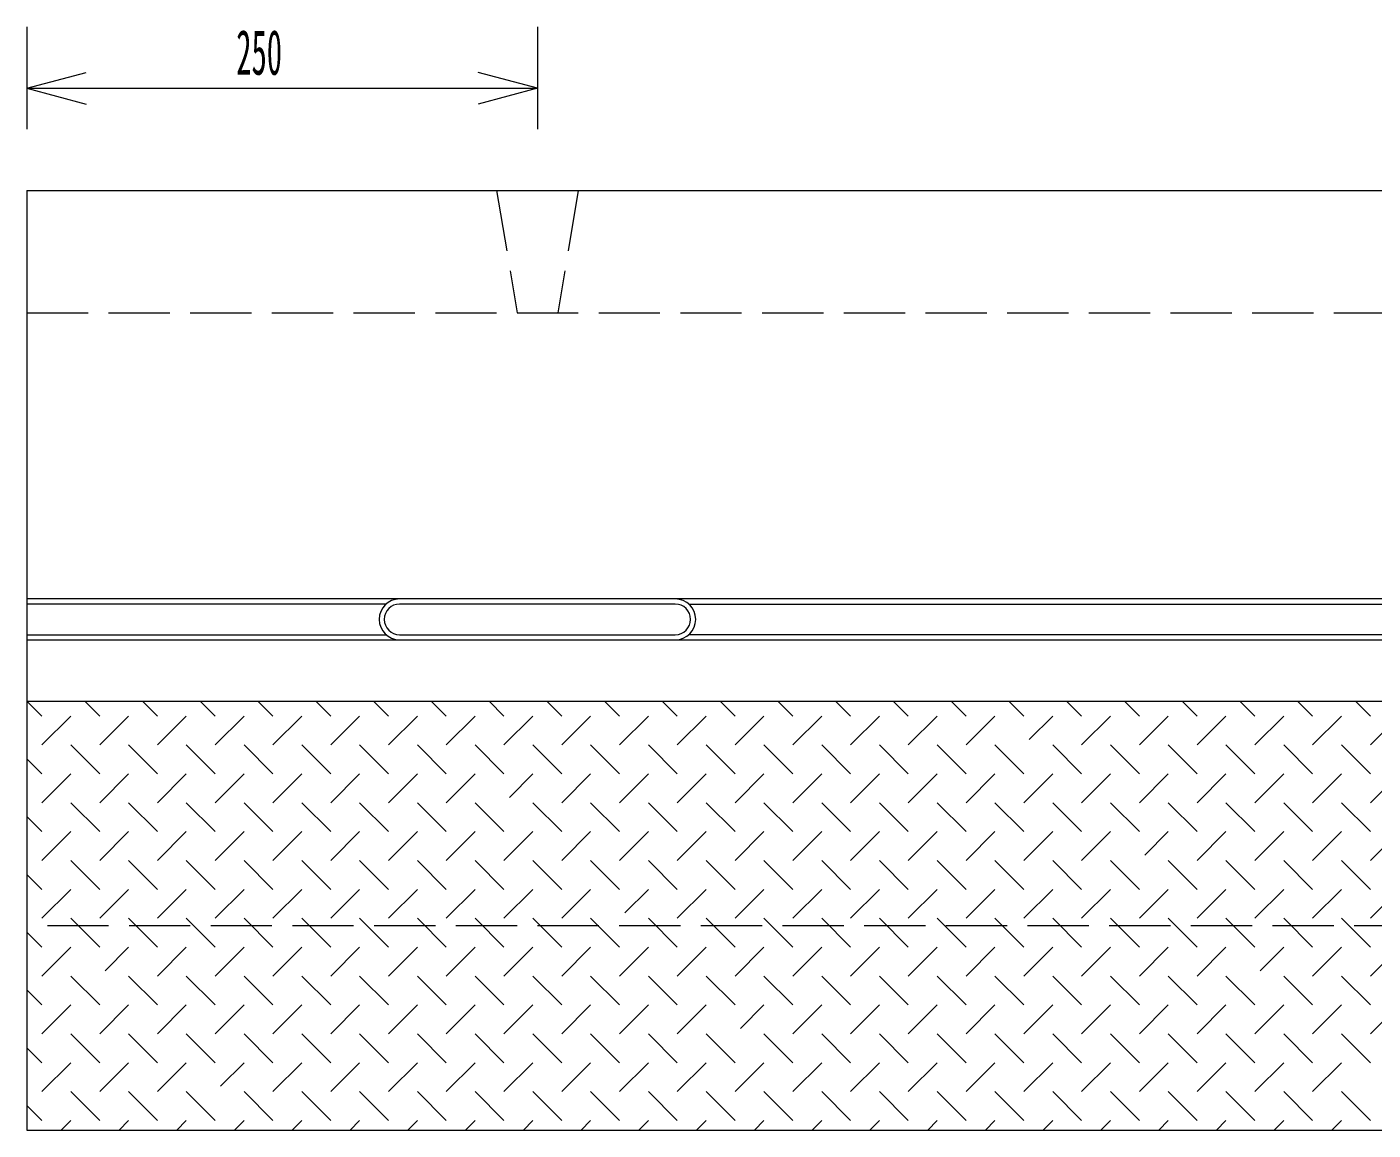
# Model space of a CAD drawing. Units: millimetres, scale not verified. Extents: x -25 to 3930, y 10 to 2860.
# Drawn here: x 1605 to 2264, y 1110 to 1650 of the extents above; entities that cross this region are included whole.
import ezdxf
from ezdxf.enums import TextEntityAlignment as Align

# ---------------------------------------------------------------- set-up
doc = ezdxf.new("R2010")
doc.units = ezdxf.units.MM
doc.header["$LTSCALE"] = 5
doc.linetypes.add('USER2', pattern=[8, 6, -2])
doc.layers.add('1', color=7, linetype='Continuous', lineweight=18)
doc.styles.add('ＭＳ ゴシック', font='')
doc.styles.get('ＭＳ ゴシック').set_extended_font_data('MS Gothic')

msp = doc.modelspace()

# ---------------------------------------------------------------- linework, layer by layer
at = {"layer": '1'}
for p, q in [((1605, 1650), (1605, 1600)), ((1855, 1650), (1855, 1600)), ((1605, 1620), (1633.978, 1627.765)), ((1855, 1620), (1826.022, 1627.765)), ((1605, 1620), (1855, 1620)), ((1605, 1620), (1633.978, 1612.235)), ((1855, 1620), (1826.022, 1612.235)), ((1605, 1570), (3605, 1570)), ((1605, 1570), (1605, 1110)), ((2342.5, 1370), (1605, 1370)), ((1780.886, 1367.5), (1605, 1367.5)), ((1922.5, 1370), (1787.5, 1370)), ((1922.5, 1367.5), (1787.5, 1367.5)), ((1929.114, 1367.5), (2280.886, 1367.5)), ((1605, 1352.5), (1780.886, 1352.5)), ((1787.5, 1352.5), (1922.5, 1352.5)), ((2280.886, 1352.5), (1929.114, 1352.5)), ((1605, 1350), (2342.5, 1350)), ((1787.5, 1350), (1922.5, 1350)), ((1605, 1320), (2605, 1320)), ((1605, 1320), (1612.345, 1312.655)), ((1640.629, 1312.655), (1633.284, 1320)), ((1661.569, 1320), (1668.913, 1312.655)), ((1689.853, 1320), (1697.197, 1312.655)), ((1718.137, 1320), (1725.482, 1312.655)), ((1753.766, 1312.655), (1746.421, 1320)), ((1774.706, 1320), (1782.05, 1312.655)), ((1802.99, 1320), (1810.334, 1312.655)), ((1831.274, 1320), (1838.619, 1312.655)), ((1859.558, 1320), (1866.903, 1312.655)), ((1887.843, 1320), (1895.187, 1312.655)), ((1916.127, 1320), (1923.472, 1312.655)), ((1944.411, 1320), (1951.756, 1312.655)), ((1980.04, 1312.655), (1972.696, 1320)), ((2000.98, 1320), (2008.324, 1312.655)), ((2029.264, 1320), (2036.609, 1312.655)), ((2057.548, 1320), (2064.893, 1312.655)), ((2085.833, 1320), (2093.177, 1312.655)), ((2114.117, 1320), (2121.461, 1312.655)), ((2142.401, 1320), (2149.746, 1312.655)), ((2170.685, 1320), (2178.03, 1312.655)), ((2206.314, 1312.655), (2198.97, 1320)), ((2227.254, 1320), (2234.599, 1312.655)), ((2255.538, 1320), (2262.883, 1312.655)), ((1612.345, 1298.513), (1626.487, 1312.655)), ((1640.629, 1298.513), (1654.771, 1312.655)), ((1668.913, 1298.513), (1683.055, 1312.655)), ((1697.197, 1298.513), (1711.339, 1312.655)), ((1725.482, 1298.513), (1739.624, 1312.655)), ((1753.766, 1298.513), (1767.908, 1312.655)), ((1782.05, 1298.513), (1796.192, 1312.655)), ((1810.334, 1298.513), (1824.477, 1312.655)), ((1838.619, 1298.513), (1852.761, 1312.655)), ((1866.903, 1298.513), (1881.045, 1312.655)), ((1895.187, 1298.513), (1909.329, 1312.655)), ((1923.472, 1298.513), (1937.614, 1312.655)), ((1951.756, 1298.513), (1965.898, 1312.655)), ((1980.04, 1298.513), (1994.182, 1312.655)), ((2008.324, 1298.513), (2022.466, 1312.655)), ((2036.609, 1298.513), (2050.751, 1312.655)), ((2064.893, 1298.513), (2079.035, 1312.655)), ((2095.804, 1301.14), (2107.319, 1312.655)), ((2121.461, 1298.513), (2135.604, 1312.655)), ((2149.746, 1298.513), (2163.888, 1312.655)), ((2178.03, 1298.513), (2192.172, 1312.655)), ((2206.314, 1298.513), (2220.456, 1312.655)), ((2234.599, 1298.513), (2248.741, 1312.655)), ((2262.883, 1298.513), (2277.025, 1312.655)), ((1626.487, 1298.513), (1640.629, 1284.371)), ((1654.771, 1298.513), (1668.913, 1284.371)), ((1683.055, 1298.513), (1697.197, 1284.371)), ((1725.482, 1284.371), (1711.339, 1298.513)), ((1739.624, 1298.513), (1753.766, 1284.371)), ((1767.908, 1298.513), (1782.05, 1284.371)), ((1796.192, 1298.513), (1810.334, 1284.371)), ((1824.477, 1298.513), (1838.619, 1284.371)), ((1852.761, 1298.513), (1866.903, 1284.371)), ((1881.045, 1298.513), (1895.187, 1284.371)), ((1909.329, 1298.513), (1923.472, 1284.371)), ((1951.756, 1284.371), (1937.614, 1298.513)), ((1965.898, 1298.513), (1980.04, 1284.371)), ((1994.182, 1298.513), (2008.324, 1284.371)), ((2022.466, 1298.513), (2036.609, 1284.371)), ((2064.893, 1284.371), (2050.751, 1298.513)), ((2079.035, 1298.513), (2093.177, 1284.371)), ((2107.319, 1298.513), (2121.461, 1284.371)), ((2135.604, 1298.513), (2149.746, 1284.371)), ((2163.888, 1298.513), (2178.03, 1284.371)), ((2192.172, 1298.513), (2206.314, 1284.371)), ((2220.456, 1298.513), (2234.599, 1284.371)), ((2248.741, 1298.513), (2262.883, 1284.371)), ((1605, 1291.716), (1612.345, 1284.371)), ((1612.345, 1270.229), (1626.487, 1284.371)), ((1640.629, 1270.229), (1654.771, 1284.371)), ((1668.913, 1270.229), (1683.055, 1284.371)), ((1697.197, 1270.229), (1711.339, 1284.371)), ((1725.482, 1270.229), (1739.624, 1284.371)), ((1753.766, 1270.229), (1767.908, 1284.371)), ((1782.05, 1270.229), (1796.192, 1284.371)), ((1810.334, 1270.229), (1824.477, 1284.371)), ((1841.246, 1272.856), (1852.761, 1284.371)), ((1866.903, 1270.229), (1881.045, 1284.371)), ((1895.187, 1270.229), (1909.329, 1284.371)), ((1923.472, 1270.229), (1937.614, 1284.371)), ((1951.756, 1270.229), (1965.898, 1284.371)), ((1980.04, 1270.229), (1994.182, 1284.371)), ((2008.324, 1270.229), (2022.466, 1284.371)), ((2036.609, 1270.229), (2050.751, 1284.371)), ((2064.893, 1270.229), (2079.035, 1284.371)), ((2093.177, 1270.229), (2107.319, 1284.371)), ((2121.461, 1270.229), (2135.604, 1284.371)), ((2149.746, 1270.229), (2163.888, 1284.371)), ((2178.03, 1270.229), (2192.172, 1284.371)), ((2206.314, 1270.229), (2220.456, 1284.371)), ((2234.599, 1270.229), (2248.741, 1284.371)), ((2262.883, 1270.229), (2277.025, 1284.371)), ((1626.487, 1270.229), (1640.629, 1256.087)), ((1654.771, 1270.229), (1668.913, 1256.087)), ((1697.197, 1256.087), (1683.055, 1270.229)), ((1711.339, 1270.229), (1725.482, 1256.087)), ((1739.624, 1270.229), (1753.766, 1256.087)), ((1767.908, 1270.229), (1782.05, 1256.087)), ((1810.334, 1256.087), (1796.192, 1270.229)), ((1824.477, 1270.229), (1838.619, 1256.087)), ((1852.761, 1270.229), (1866.903, 1256.087)), ((1881.045, 1270.229), (1895.187, 1256.087)), ((1909.329, 1270.229), (1923.472, 1256.087)), ((1937.614, 1270.229), (1951.756, 1256.087)), ((1965.898, 1270.229), (1980.04, 1256.087)), ((1994.182, 1270.229), (2008.324, 1256.087)), ((2036.609, 1256.087), (2022.466, 1270.229)), ((2050.751, 1270.229), (2064.893, 1256.087)), ((2079.035, 1270.229), (2093.177, 1256.087)), ((2107.319, 1270.229), (2121.461, 1256.087)), ((2135.604, 1270.229), (2149.746, 1256.087)), ((2163.888, 1270.229), (2178.03, 1256.087)), ((2192.172, 1270.229), (2206.314, 1256.087)), ((2220.456, 1270.229), (2234.599, 1256.087)), ((2262.883, 1256.087), (2248.741, 1270.229)), ((1605, 1263.431), (1612.345, 1256.087)), ((1612.345, 1241.945), (1626.487, 1256.087)), ((1640.629, 1241.945), (1654.771, 1256.087)), ((1668.913, 1241.945), (1683.055, 1256.087)), ((1697.197, 1241.945), (1711.339, 1256.087)), ((1725.482, 1241.945), (1739.624, 1256.087)), ((1753.766, 1241.945), (1767.908, 1256.087)), ((1782.05, 1241.945), (1796.192, 1256.087)), ((1810.334, 1241.945), (1824.477, 1256.087)), ((1838.619, 1241.945), (1852.761, 1256.087)), ((1866.903, 1241.945), (1881.045, 1256.087)), ((1895.187, 1241.945), (1909.329, 1256.087)), ((1923.472, 1241.945), (1937.614, 1256.087)), ((1951.756, 1241.945), (1965.898, 1256.087)), ((1980.04, 1241.945), (1994.182, 1256.087)), ((2008.324, 1241.945), (2022.466, 1256.087)), ((2036.609, 1241.945), (2050.751, 1256.087)), ((2064.893, 1241.945), (2079.035, 1256.087)), ((2093.177, 1241.945), (2107.319, 1256.087)), ((2121.461, 1241.945), (2135.604, 1256.087)), ((2152.372, 1244.572), (2163.888, 1256.087)), ((2178.03, 1241.945), (2192.172, 1256.087)), ((2206.314, 1241.945), (2220.456, 1256.087)), ((2234.599, 1241.945), (2248.741, 1256.087)), ((2262.883, 1241.945), (2277.025, 1256.087)), ((1626.487, 1241.945), (1640.629, 1227.803)), ((1654.771, 1241.945), (1668.913, 1227.803)), ((1683.055, 1241.945), (1697.197, 1227.803)), ((1711.339, 1241.945), (1725.482, 1227.803)), ((1739.624, 1241.945), (1753.766, 1227.803)), ((1782.05, 1227.803), (1767.908, 1241.945)), ((1796.192, 1241.945), (1810.334, 1227.803)), ((1824.477, 1241.945), (1838.619, 1227.803)), ((1852.761, 1241.945), (1866.903, 1227.803)), ((1881.045, 1241.945), (1895.187, 1227.803)), ((1909.329, 1241.945), (1923.472, 1227.803)), ((1937.614, 1241.945), (1951.756, 1227.803)), ((1965.898, 1241.945), (1980.04, 1227.803)), ((2008.324, 1227.803), (1994.182, 1241.945)), ((2022.466, 1241.945), (2036.609, 1227.803)), ((2050.751, 1241.945), (2064.893, 1227.803)), ((2079.035, 1241.945), (2093.177, 1227.803)), ((2121.461, 1227.803), (2107.319, 1241.945)), ((2135.604, 1241.945), (2149.746, 1227.803)), ((2163.888, 1241.945), (2178.03, 1227.803)), ((2192.172, 1241.945), (2206.314, 1227.803)), ((2220.456, 1241.945), (2234.599, 1227.803)), ((2248.741, 1241.945), (2262.883, 1227.803)), ((1605, 1235.147), (1612.345, 1227.803)), ((1612.345, 1213.661), (1626.487, 1227.803)), ((1640.629, 1213.661), (1654.771, 1227.803)), ((1668.913, 1213.661), (1683.055, 1227.803)), ((1697.197, 1213.661), (1711.339, 1227.803)), ((1725.482, 1213.661), (1739.624, 1227.803)), ((1753.766, 1213.661), (1767.908, 1227.803)), ((1782.05, 1213.661), (1796.192, 1227.803)), ((1810.334, 1213.661), (1824.477, 1227.803)), ((1838.619, 1213.661), (1852.761, 1227.803)), ((1866.903, 1213.661), (1881.045, 1227.803)), ((1897.814, 1216.287), (1909.329, 1227.803)), ((1923.472, 1213.661), (1937.614, 1227.803)), ((1951.756, 1213.661), (1965.898, 1227.803)), ((1980.04, 1213.661), (1994.182, 1227.803)), ((2008.324, 1213.661), (2022.466, 1227.803)), ((2036.609, 1213.661), (2050.751, 1227.803)), ((2064.893, 1213.661), (2079.035, 1227.803)), ((2093.177, 1213.661), (2107.319, 1227.803)), ((2121.461, 1213.661), (2135.604, 1227.803)), ((2149.746, 1213.661), (2163.888, 1227.803)), ((2178.03, 1213.661), (2192.172, 1227.803)), ((2206.314, 1213.661), (2220.456, 1227.803)), ((2234.599, 1213.661), (2248.741, 1227.803)), ((2262.883, 1213.661), (2277.025, 1227.803)), ((1626.487, 1213.661), (1640.629, 1199.518)), ((1654.771, 1213.661), (1668.913, 1199.518)), ((1683.055, 1213.661), (1697.197, 1199.518)), ((1711.339, 1213.661), (1725.482, 1199.518)), ((1753.766, 1199.518), (1739.624, 1213.661)), ((1767.908, 1213.661), (1782.05, 1199.518)), ((1796.192, 1213.661), (1810.334, 1199.518)), ((1824.477, 1213.661), (1838.619, 1199.518)), ((1866.903, 1199.518), (1852.761, 1213.661)), ((1881.045, 1213.661), (1895.187, 1199.518)), ((1909.329, 1213.661), (1923.472, 1199.518)), ((1937.614, 1213.661), (1951.756, 1199.518)), ((1965.898, 1213.661), (1980.04, 1199.518)), ((1994.182, 1213.661), (2008.324, 1199.518)), ((2022.466, 1213.661), (2036.609, 1199.518)), ((2050.751, 1213.661), (2064.893, 1199.518)), ((2093.177, 1199.518), (2079.035, 1213.661)), ((2107.319, 1213.661), (2121.461, 1199.518)), ((2135.604, 1213.661), (2149.746, 1199.518)), ((2163.888, 1213.661), (2178.03, 1199.518)), ((2192.172, 1213.661), (2206.314, 1199.518)), ((2220.456, 1213.661), (2234.599, 1199.518)), ((2248.741, 1213.661), (2262.883, 1199.518)), ((1605, 1206.863), (1612.345, 1199.518)), ((1612.345, 1185.376), (1626.487, 1199.518)), ((1643.256, 1188.003), (1654.771, 1199.518)), ((1668.913, 1185.376), (1683.055, 1199.518)), ((1697.197, 1185.376), (1711.339, 1199.518)), ((1725.482, 1185.376), (1739.624, 1199.518)), ((1753.766, 1185.376), (1767.908, 1199.518)), ((1782.05, 1185.376), (1796.192, 1199.518)), ((1810.334, 1185.376), (1824.477, 1199.518)), ((1838.619, 1185.376), (1852.761, 1199.518)), ((1866.903, 1185.376), (1881.045, 1199.518)), ((1895.187, 1185.376), (1909.329, 1199.518)), ((1923.472, 1185.376), (1937.614, 1199.518)), ((1951.756, 1185.376), (1965.898, 1199.518)), ((1980.04, 1185.376), (1994.182, 1199.518)), ((2008.324, 1185.376), (2022.466, 1199.518)), ((2036.609, 1185.376), (2050.751, 1199.518)), ((2064.893, 1185.376), (2079.035, 1199.518)), ((2093.177, 1185.376), (2107.319, 1199.518)), ((2121.461, 1185.376), (2135.604, 1199.518)), ((2149.746, 1185.376), (2163.888, 1199.518)), ((2178.03, 1185.376), (2192.172, 1199.518)), ((2208.941, 1188.003), (2220.456, 1199.518)), ((2234.599, 1185.376), (2248.741, 1199.518)), ((2262.883, 1185.376), (2277.025, 1199.518)), ((1626.487, 1185.376), (1640.629, 1171.234)), ((1654.771, 1185.376), (1668.913, 1171.234)), ((1683.055, 1185.376), (1697.197, 1171.234)), ((1711.339, 1185.376), (1725.482, 1171.234)), ((1739.624, 1185.376), (1753.766, 1171.234)), ((1767.908, 1185.376), (1782.05, 1171.234)), ((1796.192, 1185.376), (1810.334, 1171.234)), ((1838.619, 1171.234), (1824.477, 1185.376)), ((1852.761, 1185.376), (1866.903, 1171.234)), ((1881.045, 1185.376), (1895.187, 1171.234)), ((1909.329, 1185.376), (1923.472, 1171.234)), ((1937.614, 1185.376), (1951.756, 1171.234)), ((1965.898, 1185.376), (1980.04, 1171.234)), ((1994.182, 1185.376), (2008.324, 1171.234)), ((2022.466, 1185.376), (2036.609, 1171.234)), ((2064.893, 1171.234), (2050.751, 1185.376)), ((2079.035, 1185.376), (2093.177, 1171.234)), ((2107.319, 1185.376), (2121.461, 1171.234)), ((2135.604, 1185.376), (2149.746, 1171.234)), ((2178.03, 1171.234), (2163.888, 1185.376)), ((2192.172, 1185.376), (2206.314, 1171.234)), ((2220.456, 1185.376), (2234.599, 1171.234)), ((2248.741, 1185.376), (2262.883, 1171.234)), ((1612.345, 1171.234), (1605, 1178.579)), ((1612.345, 1157.092), (1626.487, 1171.234)), ((1640.629, 1157.092), (1654.771, 1171.234)), ((1668.913, 1157.092), (1683.055, 1171.234)), ((1697.197, 1157.092), (1711.339, 1171.234)), ((1725.482, 1157.092), (1739.624, 1171.234)), ((1753.766, 1157.092), (1767.908, 1171.234)), ((1782.05, 1157.092), (1796.192, 1171.234)), ((1810.334, 1157.092), (1824.477, 1171.234)), ((1838.619, 1157.092), (1852.761, 1171.234)), ((1866.903, 1157.092), (1881.045, 1171.234)), ((1895.187, 1157.092), (1909.329, 1171.234)), ((1923.472, 1157.092), (1937.614, 1171.234)), ((1954.383, 1159.719), (1965.898, 1171.234)), ((1980.04, 1157.092), (1994.182, 1171.234)), ((2008.324, 1157.092), (2022.466, 1171.234)), ((2036.609, 1157.092), (2050.751, 1171.234)), ((2064.893, 1157.092), (2079.035, 1171.234)), ((2093.177, 1157.092), (2107.319, 1171.234)), ((2121.461, 1157.092), (2135.604, 1171.234)), ((2149.746, 1157.092), (2163.888, 1171.234)), ((2178.03, 1157.092), (2192.172, 1171.234)), ((2206.314, 1157.092), (2220.456, 1171.234)), ((2234.599, 1157.092), (2248.741, 1171.234)), ((2262.883, 1157.092), (2277.025, 1171.234)), ((1626.487, 1157.092), (1640.629, 1142.95)), ((1654.771, 1157.092), (1668.913, 1142.95)), ((1683.055, 1157.092), (1697.197, 1142.95)), ((1711.339, 1157.092), (1725.482, 1142.95)), ((1739.624, 1157.092), (1753.766, 1142.95)), ((1767.908, 1157.092), (1782.05, 1142.95)), ((1810.334, 1142.95), (1796.192, 1157.092)), ((1824.477, 1157.092), (1838.619, 1142.95)), ((1852.761, 1157.092), (1866.903, 1142.95)), ((1881.045, 1157.092), (1895.187, 1142.95)), ((1923.472, 1142.95), (1909.329, 1157.092)), ((1937.614, 1157.092), (1951.756, 1142.95)), ((1965.898, 1157.092), (1980.04, 1142.95)), ((1994.182, 1157.092), (2008.324, 1142.95)), ((2022.466, 1157.092), (2036.609, 1142.95)), ((2050.751, 1157.092), (2064.893, 1142.95)), ((2079.035, 1157.092), (2093.177, 1142.95)), ((2107.319, 1157.092), (2121.461, 1142.95)), ((2149.746, 1142.95), (2135.604, 1157.092)), ((2163.888, 1157.092), (2178.03, 1142.95)), ((2192.172, 1157.092), (2206.314, 1142.95)), ((2220.456, 1157.092), (2234.599, 1142.95)), ((2248.741, 1157.092), (2262.883, 1142.95)), ((1605, 1150.294), (1612.345, 1142.95)), ((1612.345, 1128.808), (1626.487, 1142.95)), ((1640.629, 1128.808), (1654.771, 1142.95)), ((1668.913, 1128.808), (1683.055, 1142.95)), ((1699.824, 1131.434), (1711.339, 1142.95)), ((1725.482, 1128.808), (1739.624, 1142.95)), ((1753.766, 1128.808), (1767.908, 1142.95)), ((1782.05, 1128.808), (1796.192, 1142.95)), ((1810.334, 1128.808), (1824.477, 1142.95)), ((1838.619, 1128.808), (1852.761, 1142.95)), ((1866.903, 1128.808), (1881.045, 1142.95)), ((1895.187, 1128.808), (1909.329, 1142.95)), ((1923.472, 1128.808), (1937.614, 1142.95)), ((1951.756, 1128.808), (1965.898, 1142.95)), ((1980.04, 1128.808), (1994.182, 1142.95)), ((2008.324, 1128.808), (2022.466, 1142.95)), ((2036.609, 1128.808), (2050.751, 1142.95)), ((2064.893, 1128.808), (2079.035, 1142.95)), ((2093.177, 1128.808), (2107.319, 1142.95)), ((2121.461, 1128.808), (2135.604, 1142.95)), ((2149.746, 1128.808), (2163.888, 1142.95)), ((2178.03, 1128.808), (2192.172, 1142.95)), ((2206.314, 1128.808), (2220.456, 1142.95)), ((2234.599, 1128.808), (2248.741, 1142.95)), ((1626.487, 1128.808), (1640.629, 1114.666)), ((1668.913, 1114.666), (1654.771, 1128.808)), ((1683.055, 1128.808), (1697.197, 1114.666)), ((1711.339, 1128.808), (1725.482, 1114.666)), ((1739.624, 1128.808), (1753.766, 1114.666)), ((1767.908, 1128.808), (1782.05, 1114.666)), ((1796.192, 1128.808), (1810.334, 1114.666)), ((1824.477, 1128.808), (1838.619, 1114.666)), ((1852.761, 1128.808), (1866.903, 1114.666)), ((1895.187, 1114.666), (1881.045, 1128.808)), ((1909.329, 1128.808), (1923.472, 1114.666)), ((1937.614, 1128.808), (1951.756, 1114.666)), ((1965.898, 1128.808), (1980.04, 1114.666)), ((1994.182, 1128.808), (2008.324, 1114.666)), ((2022.466, 1128.808), (2036.609, 1114.666)), ((2050.751, 1128.808), (2064.893, 1114.666)), ((2079.035, 1128.808), (2093.177, 1114.666)), ((2121.461, 1114.666), (2107.319, 1128.808)), ((2135.604, 1128.808), (2149.746, 1114.666)), ((2163.888, 1128.808), (2178.03, 1114.666)), ((2192.172, 1128.808), (2206.314, 1114.666)), ((2234.599, 1114.666), (2220.456, 1128.808)), ((2248.741, 1128.808), (2262.883, 1114.666)), ((1605, 1122.01), (1612.345, 1114.666)), ((1621.821, 1110), (1626.487, 1114.666)), ((1650.105, 1110), (1654.771, 1114.666)), ((1678.39, 1110), (1683.055, 1114.666)), ((1706.674, 1110), (1711.339, 1114.666)), ((1734.958, 1110), (1739.624, 1114.666)), ((1763.242, 1110), (1767.908, 1114.666)), ((1791.527, 1110), (1796.192, 1114.666)), ((1819.811, 1110), (1824.477, 1114.666)), ((1848.095, 1110), (1852.761, 1114.666)), ((1876.38, 1110), (1881.045, 1114.666)), ((1904.664, 1110), (1909.329, 1114.666)), ((1932.948, 1110), (1937.614, 1114.666)), ((1961.232, 1110), (1965.898, 1114.666)), ((1989.517, 1110), (1994.182, 1114.666)), ((2017.801, 1110), (2022.466, 1114.666)), ((2046.085, 1110), (2050.751, 1114.666)), ((2074.369, 1110), (2079.035, 1114.666)), ((2102.654, 1110), (2107.319, 1114.666)), ((2130.938, 1110), (2135.604, 1114.666)), ((2159.222, 1110), (2163.888, 1114.666)), ((2187.507, 1110), (2192.172, 1114.666)), ((2215.791, 1110), (2220.456, 1114.666)), ((2244.075, 1110), (2248.741, 1114.666)), ((1605, 1110), (3605, 1110))]:
    msp.add_line(p, q, dxfattribs=at)
at = {"layer": '1', "linetype": 'USER2'}
for p, q in [((1835, 1570), (1845, 1510)), ((1875, 1570), (1865, 1510)), ((1605, 1510), (3605, 1510)), ((3605, 1210), (1605, 1210))]:
    msp.add_line(p, q, dxfattribs=at)
at = {"layer": '1'}
for centre, radius, start, end in [((1787.5, 1360), 10, 90, 180), ((1787.5, 1360), 7.5, 90, 180), ((1922.5, 1360), 10, 0, 90), ((1922.5, 1360), 7.5, 0, 90), ((1787.5, 1360), 10, 180, 270), ((1787.5, 1360), 7.5, 180, 270), ((1922.5, 1360), 10, 270, 0), ((1922.5, 1360), 7.5, 270, 0)]:
    msp.add_arc(centre, radius, start, end, dxfattribs=at)

# ---------------------------------------------------------------- texts
at = {"layer": '1', "style": 'ＭＳ ゴシック', "width": 0.5}
msp.add_text('250', height=21.99, dxfattribs=at).set_placement((1707.5, 1620), align=Align.BOTTOM_LEFT)

doc.saveas('drawing.dxf')
